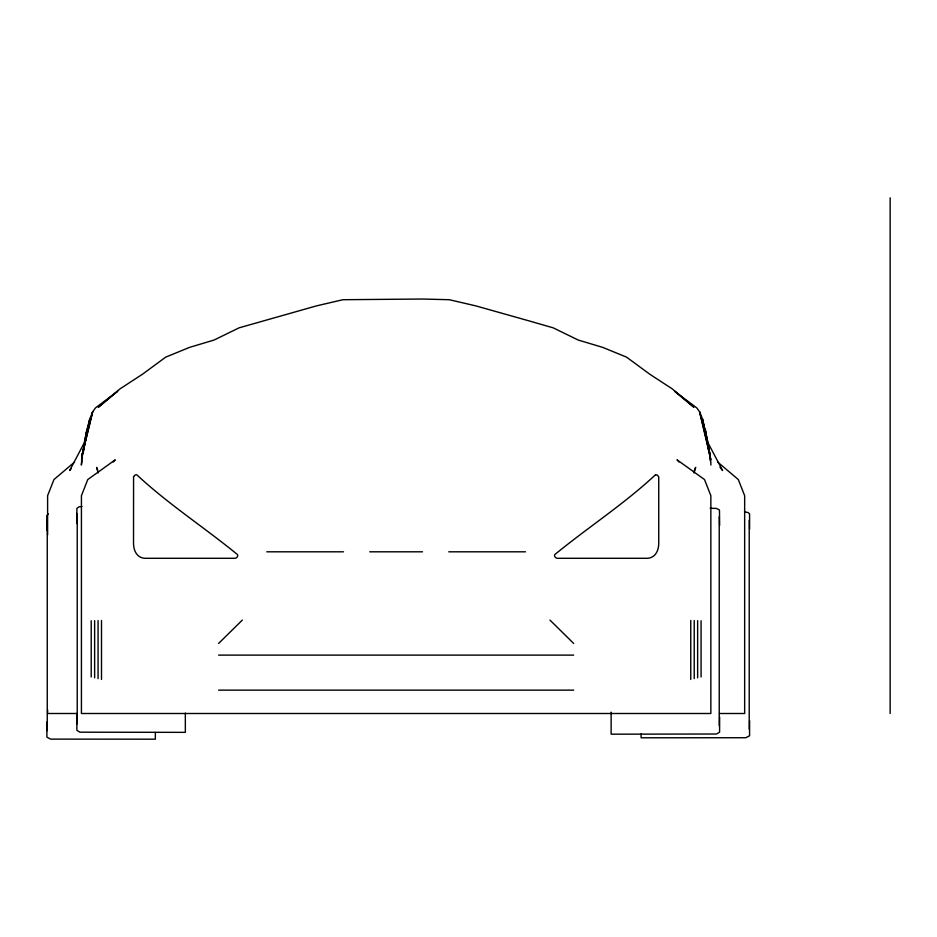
<?xml version="1.0" encoding="UTF-8"?>
<svg xmlns="http://www.w3.org/2000/svg" width="937" height="937" viewBox="0 0 937 937"><rect width="100%" height="100%" fill="white"/><g stroke="black" fill="none" stroke-linecap="round" stroke-linejoin="round"><path stroke-width="1.41" d="M82.023 460.77L81.355 465.057L82.081 455.183L89.823 418.944L92.658 411.776L95.504 407.888L117.711 391.209L98.35 407.267L120.006 388.878L142.483 374.226L165.708 357.138L189.59 347.369L214.081 340.037L239.099 327.833L316.589 305.849L342.989 299.711L422.739 299.032L449.28 299.711L475.68 305.849L527.695 320.501L553.17 327.833L578.188 340.037L602.678 347.369L626.572 357.138L649.786 374.226L672.262 388.878L693.919 407.267L674.558 391.209L696.765 407.888L699.611 411.776L702.457 418.944L708.079 442.99L722.591 470.515L719.967 467.294M83.381 452.196L87 429.357L89.823 418.944L81.578 459.47L87 429.357L84.189 442.99L69.678 470.515L71.423 468.371M694.071 472.951L695.664 467.376L694.036 471.416M113.26 462.011L115.228 459.833L87.773 479.545L81.425 495.685L81.425 713.502L710.855 713.502L710.855 495.685L704.507 479.545L677.041 459.833L679.009 462.011M218.602 643.438L242.32 620.083M74.527 462.105L53.959 479.545L47.611 495.685L47.611 534.898M48.349 513.944L46.85 515.573L46.85 530.401M81.941 506.437L78.825 506.905L76.869 508.44L76.822 523.56M710.152 508.264L716.477 508.44L719.464 509.974L719.639 525.388M266.787 551.811L343.504 551.811M369.752 551.811L422.517 551.811M448.776 551.811L525.481 551.811M218.602 655.115L573.667 655.115M218.602 690.147L573.667 690.147M77.08 713.502L47.611 713.502L47.611 709.883M719.522 713.502L744.657 713.502L744.657 495.685L738.309 479.545L717.742 462.105M744.493 511.871L748.113 512.551L749.565 513.874L749.612 528.995M549.949 620.083L573.667 643.438M47.248 521.335L46.85 520.187M97.694 470.069L96.605 467.376L98.198 472.951M76.998 514.132L76.822 513.359M708.431 449.338L705.268 429.357L710.703 459.47L710.925 465.057M709.789 457.912L710.246 460.77M890.15 197.812L890.15 713.502M749.612 720.67L749.565 735.791L745.817 737.724L641.107 737.794L641.107 733.952M749.213 520.41L749.213 729.255M719.639 717.063L719.593 732.184L716.477 734.011L611.135 734.186L611.135 712.155M719.229 516.802L719.229 725.648M701.075 620.739L701.075 676.971M697.643 620.645L697.643 677.802M694.212 620.552L694.212 678.634M690.768 620.458L690.768 679.466M185.339 713.08L185.339 732.359L79.985 732.184L76.869 730.356L76.822 715.224M155.355 732.523L155.355 739.188L50.645 739.117L46.897 737.185L46.85 722.064M101.501 620.458L101.501 679.466M98.069 620.552L98.069 678.634M94.637 620.645L94.637 677.802M91.205 620.739L91.205 676.971M77.232 514.975L77.232 723.821M47.26 521.804L47.26 730.649M133.569 476.675L133.522 542.956A30.089 17.651 -59.4 0 0 145.598 558.3L234.847 558.3A2.471 1.792 -42.4 0 0 237.354 556.742A2.471 1.792 -42.4 0 0 237.19 554.341C204.09 527.273 168.074 503.965 136.743 474.754L135.233 474.93L133.569 476.675M92.658 411.776L82.081 455.183L92.658 411.776M655.525 474.754C624.194 503.965 588.178 527.273 555.079 554.341A2.471 1.792 42.4 0 0 554.915 556.742A2.471 1.792 42.4 0 0 557.421 558.3L646.671 558.3A30.089 17.651 59.4 0 0 658.746 542.956L658.746 476.945L657.423 475.164L655.525 474.754M710.187 455.183L699.611 411.776L710.703 459.47L702.457 418.944L710.187 455.183"/></g></svg>
